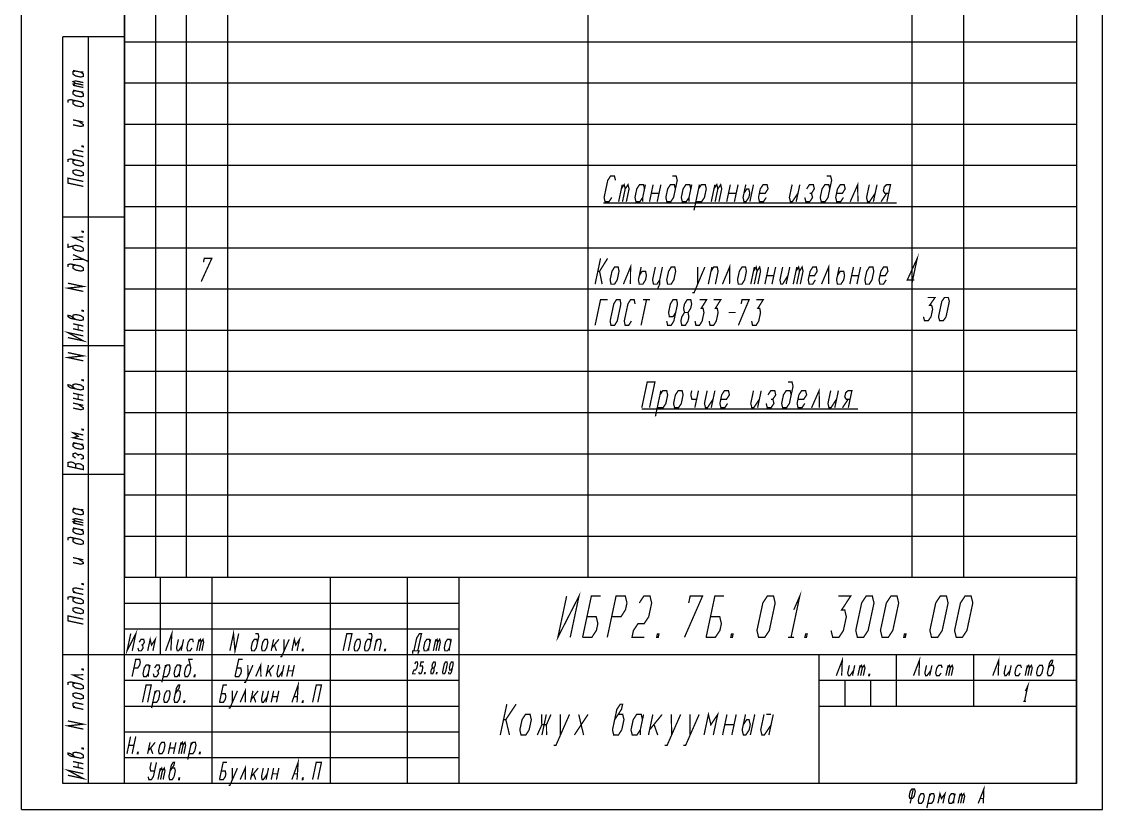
# Model space of a CAD drawing. Header units: millimetres. Extents: x 0 to 210, y 0 to 297.
# Drawn here: x 0 to 210, y 0 to 153 of the extents above; entities that cross this region are included whole.
import ezdxf

# ---------------------------------------------------------------- set-up
doc = ezdxf.new("R2010")
doc.units = ezdxf.units.MM
doc.header["$LTSCALE"] = 19.36
doc.layers.get('0').update_dxf_attribs({"linetype": 'CONTINUOUS'})

msp = doc.modelspace()

# ---------------------------------------------------------------- linework, layer by layer
at = {"color": 7, "linetype": 'CONTINUOUS'}
for p, q in [((0, 0), (0, 297)), ((210, 0), (210, 297)), ((20, 292), (20, 61)), ((20, 5), (20, 292)), ((26, 292), (26, 61)), ((32, 292), (32, 61)), ((40, 292), (40, 61)), ((110, 292), (110, 61)), ((173, 292), (173, 61)), ((183, 292), (183, 61)), ((205, 292), (205, 61)), ((205, 292), (205, 5)), ((20, 277), (20, 45)), ((26, 277), (26, 45)), ((32, 277), (32, 45)), ((40, 277), (40, 45)), ((110, 277), (110, 45)), ((173, 277), (173, 45)), ((183, 277), (183, 45)), ((205, 277), (205, 45)), ((20, 150), (8, 150)), ((8, 5), (8, 150)), ((13, 5), (13, 150)), ((20, 5), (20, 150)), ((205, 149), (20, 149)), ((205, 149), (20, 149)), ((205, 141), (20, 141)), ((110, 141), (20, 141)), ((205, 141), (128, 141)), ((205, 133), (20, 133)), ((205, 133), (20, 133)), ((205, 125), (20, 125)), ((205, 125), (20, 125)), ((205, 117), (20, 117)), ((205, 117), (20, 117)), ((20, 115), (8, 115)), ((205, 109), (20, 109)), ((205, 109), (20, 109)), ((205, 101), (20, 101)), ((205, 101), (20, 101)), ((205, 93), (20, 93)), ((205, 93), (20, 93)), ((20, 90), (8, 90)), ((205, 85), (20, 85)), ((205, 85), (20, 85)), ((205, 77), (20, 77)), ((205, 77), (20, 77)), ((205, 69), (20, 69)), ((205, 69), (20, 69)), ((20, 65), (8, 65)), ((205, 61), (20, 61)), ((205, 61), (20, 61)), ((205, 53), (20, 53)), ((205, 45), (20, 45)), ((20, 5), (20, 45)), ((205, 45), (20, 45)), ((27, 30), (27, 45)), ((37, 5), (37, 45)), ((60, 5), (60, 45)), ((75, 5), (75, 45)), ((85, 5), (85, 45)), ((205, 5), (205, 45)), ((85, 40), (20, 40)), ((85, 35), (20, 35)), ((20, 30), (8, 30)), ((205, 30), (20, 30)), ((155, 5), (155, 30)), ((170, 20), (170, 30)), ((185, 20), (185, 30)), ((85, 25), (20, 25)), ((205, 25), (155, 25)), ((160, 20), (160, 25)), ((165, 20), (165, 25)), ((85, 20), (20, 20)), ((205, 20), (155, 20)), ((85, 15), (20, 15)), ((85, 10), (20, 10)), ((20, 5), (8, 5)), ((205, 5), (20, 5)), ((0, 0), (210, 0))]:
    msp.add_line(p, q, dxfattribs=at)
at = {"color": 2, "linetype": 'CONTINUOUS', "const_width": 0.25}
for points in [[(9.99, 143.49), (11.49, 143.17), (11.99, 143.18)], [(10.49, 143.38), (9.99, 143.25), (9.99, 142.77), (10.49, 142.42), (11.49, 142.21), (11.99, 142.34), (11.99, 142.82), (11.49, 143.17)], [(10.49, 140.98), (9.99, 141.33), (10.49, 141.46), (11.99, 141.14)], [(10.49, 140.5), (9.99, 140.85), (10.49, 140.98), (11.99, 140.66)], [(11.99, 140.18), (9.99, 140.61)], [(9.99, 139.65), (11.49, 139.33), (11.99, 139.34)], [(10.49, 139.54), (9.99, 139.41), (9.99, 138.93), (10.49, 138.58), (11.49, 138.37), (11.99, 138.5), (11.99, 138.98), (11.49, 139.33)], [(10.49, 137.62), (9.99, 137.49), (9.99, 137.01), (10.49, 136.66), (11.49, 136.45), (11.99, 136.58), (11.99, 137.06), (11.49, 137.41), (9.49, 137.83), (8.99, 137.7), (8.99, 137.22)], [(9.99, 133.89), (11.99, 133.46)], [(9.99, 132.93), (11.49, 132.61), (11.99, 132.74), (11.99, 132.98), (10.99, 133.67)], [(10.49, 127.06), (9.99, 127.41), (9.99, 127.89), (10.49, 128.02), (11.99, 127.7)], [(11.99, 128.78), (11.99, 128.66), (11.74, 128.71), (11.74, 128.83), (11.99, 128.78)], [(10.49, 126.1), (9.99, 125.97), (9.99, 125.49), (10.49, 125.14), (11.49, 124.93), (11.99, 125.06), (11.99, 125.54), (11.49, 125.89), (9.49, 126.31), (8.99, 126.18), (8.99, 125.7)], [(11.99, 126.74), (9.99, 127.17)], [(11.49, 123.01), (11.99, 123.14), (11.99, 123.62), (11.49, 123.97), (10.49, 124.18), (9.99, 124.05), (9.99, 123.57), (10.49, 123.22), (11.49, 123.01)], [(11.99, 120.98), (8.99, 121.62), (8.99, 122.58), (11.99, 121.94)], [(115.39, 122.15), (115.19, 122.99), (114.44, 122.99), (113.89, 122.15), (113.18, 118.82), (113.37, 117.99), (114.12, 117.99), (114.68, 118.82)], [(127.03, 120.49), (126.83, 121.32), (126.08, 121.32), (125.53, 120.49), (125.18, 118.82), (125.38, 117.99), (126.13, 117.99), (126.68, 118.82), (127.39, 122.15), (127.19, 122.99), (126.44, 122.99)], [(157.03, 120.49), (156.83, 121.32), (156.08, 121.32), (155.53, 120.49), (155.18, 118.82), (155.37, 117.99), (156.12, 117.99), (156.68, 118.82), (157.39, 122.15), (157.19, 122.99), (156.44, 122.99)], [(161, 117.99), (162.46, 121.32), (162.5, 117.99)], [(116, 117.99), (116.71, 121.32)], [(116.53, 120.49), (117.08, 121.32), (117.28, 120.49), (116.75, 117.99)], [(117.28, 120.49), (117.83, 121.32), (118.03, 120.49), (117.5, 117.99)], [(121.03, 120.49), (120.83, 121.32), (120.08, 121.32), (119.53, 120.49), (119.18, 118.82), (119.38, 117.99), (120.12, 117.99), (120.68, 118.82)], [(121.21, 121.32), (120.68, 118.82), (120.69, 117.99)], [(122, 117.99), (122.71, 121.32)], [(122.35, 119.65), (123.85, 119.65)], [(124.21, 121.32), (123.5, 117.99)], [(130.03, 120.49), (129.83, 121.32), (129.08, 121.32), (128.53, 120.49), (128.18, 118.82), (128.38, 117.99), (129.12, 117.99), (129.68, 118.82)], [(130.21, 121.32), (129.68, 118.82), (129.69, 117.99)], [(130.65, 116.32), (131.71, 121.32)], [(131, 117.99), (132.12, 117.99), (132.68, 118.82), (133.03, 120.49), (132.83, 121.32), (132.08, 121.32), (131.53, 120.49)], [(134, 117.99), (134.71, 121.32)], [(134.53, 120.49), (135.08, 121.32), (135.28, 120.49), (134.75, 117.99)], [(135.28, 120.49), (135.83, 121.32), (136.03, 120.49), (135.5, 117.99)], [(137, 117.99), (137.71, 121.32)], [(137.35, 119.65), (138.85, 119.65)], [(139.21, 121.32), (138.5, 117.99)], [(140.71, 121.32), (140.18, 118.82), (140.37, 117.99), (140.75, 117.99), (141.3, 118.82), (141.48, 119.65), (141.28, 120.49), (140.91, 120.49), (140.35, 119.65)], [(142.21, 121.32), (141.5, 117.99)], [(143.35, 119.65), (144.48, 119.65), (145.03, 120.49), (144.83, 121.32), (144.08, 121.32), (143.53, 120.49), (143.18, 118.82), (143.38, 117.99), (144.13, 117.99), (144.68, 118.82)], [(149.71, 121.32), (149.18, 118.82), (149.38, 117.99), (149.75, 117.99), (150.85, 119.65)], [(151.21, 121.32), (150.5, 117.99)], [(152.18, 118.82), (152.38, 117.99), (153.12, 117.99), (153.68, 118.82), (153.48, 119.65), (154.03, 120.49), (153.83, 121.32), (153.08, 121.32), (152.53, 120.49)], [(153.1, 119.65), (153.48, 119.65)], [(158.35, 119.65), (159.48, 119.65), (160.03, 120.49), (159.83, 121.32), (159.08, 121.32), (158.53, 120.49), (158.18, 118.82), (158.38, 117.99), (159.13, 117.99), (159.68, 118.82)], [(164.71, 121.32), (164.18, 118.82), (164.37, 117.99), (164.75, 117.99), (165.85, 119.65)], [(166.21, 121.32), (165.5, 117.99)], [(167, 117.99), (168.1, 119.65)], [(168.13, 117.99), (168.83, 121.32), (168.08, 121.32), (167.62, 120.9), (167.44, 120.07), (167.73, 119.65), (168.48, 119.65)], [(113, 117.76), (170, 117.76)], [(11.99, 112.22), (11.99, 112.1), (11.74, 112.15), (11.74, 112.27), (11.99, 112.22)], [(9.99, 109.41), (9.99, 108.93), (10.49, 108.58), (11.49, 108.37), (11.99, 108.5), (11.99, 108.98), (11.49, 109.33), (10.49, 109.54), (8.99, 109.14), (8.99, 109.86)], [(11.99, 110.18), (9.99, 111.09), (11.99, 111.14)], [(12.99, 106.13), (12.99, 106.37), (9.99, 107.73)], [(34.9, 102.5), (36.96, 107), (35.49, 107), (35.33, 106.25)], [(111.43, 101.99), (112.49, 106.99)], [(111.96, 104.49), (112.3, 104.49), (113.86, 106.99)], [(172.96, 101.99), (174.02, 106.99), (172.1, 102.82), (173.48, 102.82)], [(10.49, 105.7), (9.99, 105.57), (9.99, 105.09), (10.49, 104.74), (11.49, 104.53), (11.99, 104.66), (11.99, 105.14), (11.49, 105.49), (9.49, 105.91), (8.99, 105.78), (8.99, 105.3)], [(9.99, 106.77), (11.99, 106.82)], [(114.35, 102.82), (114.52, 101.99), (115.21, 101.99), (115.73, 102.82), (116.08, 104.49), (115.91, 105.32), (115.23, 105.32), (114.71, 104.49), (114.35, 102.82)], [(116.93, 101.99), (118.32, 105.32), (118.3, 101.99)], [(120.38, 105.32), (119.85, 102.82), (120.02, 101.99), (120.71, 101.99), (121.23, 102.82), (121.4, 103.65), (121.24, 104.49), (120.55, 104.49), (120.03, 103.65)], [(123.13, 105.32), (122.6, 102.82), (122.77, 101.99), (123.46, 101.99), (123.98, 102.82), (123.97, 101.99), (123.62, 101.15)], [(124.51, 105.32), (123.98, 102.82)], [(125.35, 102.82), (125.52, 101.99), (126.21, 101.99), (126.73, 102.82), (127.08, 104.49), (126.91, 105.32), (126.23, 105.32), (125.71, 104.49), (125.35, 102.82)], [(130.32, 100.32), (130.66, 100.32), (132.76, 105.32)], [(131.38, 105.32), (131.36, 101.99)], [(133.43, 101.99), (134.13, 105.32)], [(133.96, 104.49), (134.48, 105.32), (135.16, 105.32), (135.33, 104.49), (134.8, 101.99)], [(136.18, 101.99), (137.57, 105.32), (137.55, 101.99)], [(139.1, 102.82), (139.27, 101.99), (139.96, 101.99), (140.48, 102.82), (140.83, 104.49), (140.66, 105.32), (139.98, 105.32), (139.46, 104.49), (139.1, 102.82)], [(141.68, 101.99), (142.38, 105.32)], [(142.21, 104.49), (142.73, 105.32), (142.89, 104.49), (142.36, 101.99)], [(142.89, 104.49), (143.41, 105.32), (143.58, 104.49), (143.05, 101.99)], [(144.43, 101.99), (145.13, 105.32)], [(146.51, 105.32), (145.8, 101.99)], [(147.88, 105.32), (147.35, 102.82), (147.52, 101.99), (147.86, 101.99), (148.9, 103.65)], [(149.26, 105.32), (148.55, 101.99)], [(149.93, 101.99), (150.63, 105.32)], [(150.46, 104.49), (150.98, 105.32), (151.14, 104.49), (150.61, 101.99)], [(151.14, 104.49), (151.66, 105.32), (151.83, 104.49), (151.3, 101.99)], [(153.03, 103.65), (154.06, 103.65), (154.58, 104.49), (154.41, 105.32), (153.73, 105.32), (153.21, 104.49), (152.85, 102.82), (153.02, 101.99), (153.71, 101.99), (154.23, 102.82)], [(155.43, 101.99), (156.82, 105.32), (156.8, 101.99)], [(158.88, 105.32), (158.35, 102.82), (158.52, 101.99), (159.21, 101.99), (159.73, 102.82), (159.9, 103.65), (159.74, 104.49), (159.05, 104.49), (158.53, 103.65)], [(160.93, 101.99), (161.63, 105.32)], [(163.01, 105.32), (162.3, 101.99)], [(163.85, 102.82), (164.02, 101.99), (164.71, 101.99), (165.23, 102.82), (165.58, 104.49), (165.41, 105.32), (164.73, 105.32), (164.21, 104.49), (163.85, 102.82)], [(166.78, 103.65), (167.81, 103.65), (168.33, 104.49), (168.16, 105.32), (167.48, 105.32), (166.96, 104.49), (166.6, 102.82), (166.77, 101.99), (167.46, 101.99), (167.98, 102.82)], [(112.8, 101.99), (112.3, 104.49)], [(144.78, 103.65), (146.15, 103.65)], [(161.28, 103.65), (162.65, 103.65)], [(11.99, 100.58), (8.99, 101.22), (11.99, 101.54), (8.99, 102.18)], [(111.43, 93.99), (112.49, 98.99), (113.86, 98.99)], [(114.52, 93.99), (114.35, 94.82), (115.06, 98.15), (115.58, 98.99), (116.27, 98.99), (116.44, 98.15), (115.73, 94.82), (115.21, 93.99), (114.52, 93.99)], [(119.19, 98.15), (119.02, 98.99), (118.33, 98.99), (117.81, 98.15), (117.1, 94.82), (117.27, 93.99), (117.96, 93.99), (118.48, 94.82)], [(121.43, 98.99), (120.36, 93.99)], [(120.74, 98.99), (122.11, 98.99)], [(125.35, 94.82), (125.52, 93.99), (126.21, 93.99), (126.73, 94.82), (127.44, 98.15), (127.27, 98.99), (126.58, 98.99), (126.06, 98.15), (125.71, 96.49), (125.87, 95.65), (126.56, 95.65), (127.08, 96.49)], [(129.49, 96.49), (130.01, 97.32), (130.19, 98.15), (130.02, 98.99), (129.33, 98.99), (128.81, 98.15), (128.63, 97.32), (128.8, 96.49)], [(131.74, 98.99), (133.11, 98.99), (132.07, 97.32), (132.41, 97.32), (132.58, 96.49), (132.23, 94.82), (131.71, 93.99), (131.02, 93.99), (130.85, 94.82)], [(134.49, 98.99), (135.86, 98.99), (134.82, 97.32), (135.16, 97.32), (135.33, 96.49), (134.98, 94.82), (134.46, 93.99), (133.77, 93.99), (133.6, 94.82)], [(139.27, 93.99), (141.36, 98.99), (139.99, 98.99), (139.81, 98.15)], [(142.74, 98.99), (144.11, 98.99), (143.07, 97.32), (143.41, 97.32), (143.58, 96.49), (143.23, 94.82), (142.71, 93.99), (142.02, 93.99), (141.85, 94.82)], [(176.03, 99.4), (177.49, 99.4), (176.44, 97.9), (176.81, 97.9), (177.02, 97.15), (176.7, 95.65), (176.17, 94.9), (175.44, 94.9), (175.23, 95.65)], [(178.37, 94.9), (178.16, 95.65), (178.8, 98.65), (179.32, 99.4), (180.05, 99.4), (180.26, 98.65), (179.62, 95.65), (179.1, 94.9), (178.37, 94.9)], [(11.99, 96.86), (11.99, 96.74), (11.74, 96.79), (11.74, 96.91), (11.99, 96.86)], [(128.27, 93.99), (128.96, 93.99), (129.48, 94.82), (129.65, 95.65), (129.49, 96.49), (128.8, 96.49), (128.28, 95.65), (128.1, 94.82), (128.27, 93.99)], [(137.39, 96.49), (138.77, 96.49)], [(10.49, 95.14), (9.49, 95.83), (8.99, 95.94), (8.99, 95.7), (9.49, 95.35), (11.49, 94.93), (11.99, 95.06), (11.99, 95.54), (11.49, 95.89), (10.49, 96.1), (9.99, 95.97), (9.99, 95.49)], [(8.99, 91.62), (11.99, 90.98), (8.99, 92.58), (11.99, 91.94)], [(9.99, 94.29), (11.99, 93.86)], [(11.99, 92.9), (9.99, 93.33)], [(10.99, 93.11), (10.99, 94.07)], [(11.99, 87.1), (8.99, 87.74), (11.99, 88.06), (8.99, 88.7)], [(10.49, 81.66), (9.49, 82.35), (8.99, 82.46), (8.99, 82.22), (9.49, 81.87), (11.49, 81.45), (11.99, 81.58), (11.99, 82.06), (11.49, 82.41), (10.49, 82.62), (9.99, 82.49), (9.99, 82.01)], [(11.99, 83.38), (11.99, 83.26), (11.74, 83.31), (11.74, 83.43), (11.99, 83.38)], [(120.5, 77.99), (121.56, 82.99), (123.06, 82.99), (122, 77.99)], [(149.53, 80.49), (149.33, 81.32), (148.58, 81.32), (148.03, 80.49), (147.68, 78.82), (147.87, 77.99), (148.62, 77.99), (149.18, 78.82), (149.89, 82.15), (149.69, 82.99), (148.94, 82.99)], [(153.5, 77.99), (154.96, 81.32), (155, 77.99)], [(9.99, 80.81), (11.99, 80.38)], [(11.99, 79.42), (9.99, 79.85)], [(10.99, 79.63), (10.99, 80.59)], [(123.15, 76.32), (124.21, 81.32)], [(123.5, 77.99), (124.63, 77.99), (125.18, 78.82), (125.53, 80.49), (125.33, 81.32), (124.58, 81.32), (124.03, 80.49)], [(126.68, 78.82), (126.88, 77.99), (127.63, 77.99), (128.18, 78.82), (128.53, 80.49), (128.33, 81.32), (127.58, 81.32), (127.03, 80.49), (126.68, 78.82)], [(130.21, 81.32), (130.03, 80.49), (130.23, 79.65), (131.17, 79.65)], [(131.52, 81.32), (130.81, 77.99)], [(133.21, 81.32), (132.68, 78.82), (132.88, 77.99), (133.25, 77.99), (134.35, 79.65)], [(134.71, 81.32), (134, 77.99)], [(135.85, 79.65), (136.98, 79.65), (137.53, 80.49), (137.33, 81.32), (136.58, 81.32), (136.03, 80.49), (135.68, 78.82), (135.88, 77.99), (136.62, 77.99), (137.18, 78.82)], [(142.21, 81.32), (141.68, 78.82), (141.88, 77.99), (142.25, 77.99), (143.35, 79.65)], [(143.71, 81.32), (143, 77.99)], [(144.68, 78.82), (144.88, 77.99), (145.62, 77.99), (146.18, 78.82), (145.98, 79.65), (146.53, 80.49), (146.33, 81.32), (145.58, 81.32), (145.03, 80.49)], [(150.85, 79.65), (151.98, 79.65), (152.53, 80.49), (152.33, 81.32), (151.58, 81.32), (151.03, 80.49), (150.68, 78.82), (150.88, 77.99), (151.63, 77.99), (152.18, 78.82)], [(157.21, 81.32), (156.68, 78.82), (156.87, 77.99), (157.25, 77.99), (158.35, 79.65)], [(158.71, 81.32), (158, 77.99)], [(160.63, 77.99), (161.33, 81.32), (160.58, 81.32), (160.12, 80.9), (159.94, 80.07), (160.23, 79.65), (160.98, 79.65)], [(9.99, 78.89), (11.99, 78.46)], [(9.99, 77.93), (11.49, 77.61), (11.99, 77.74), (11.99, 77.98), (10.99, 78.67)], [(120.5, 77.76), (162.5, 77.76)], [(145.6, 79.65), (145.98, 79.65)], [(159.5, 77.99), (160.6, 79.65)], [(11.99, 73.78), (11.99, 73.66), (11.74, 73.71), (11.74, 73.83), (11.99, 73.78)], [(11.99, 71.74), (9.99, 72.17), (10.99, 72.43), (9.99, 73.13), (11.99, 72.7)], [(9.99, 71.21), (11.49, 70.89), (11.99, 70.9)], [(10.49, 71.1), (9.99, 70.97), (9.99, 70.49), (10.49, 70.14), (11.49, 69.93), (11.99, 70.06), (11.99, 70.54), (11.49, 70.89)], [(11.49, 68.01), (11.99, 68.14), (11.99, 68.62), (11.49, 68.97), (10.99, 68.83), (10.49, 69.18), (9.99, 69.05), (9.99, 68.57), (10.49, 68.22)], [(11.99, 65.98), (11.99, 66.7), (11.49, 67.05), (10.99, 67.15), (10.49, 67.02), (9.99, 67.37), (9.49, 67.47), (8.99, 67.34), (8.99, 66.62), (11.99, 65.98)], [(10.99, 68.59), (10.99, 68.83)], [(10.49, 66.3), (10.49, 67.02)], [(9.99, 58.49), (11.49, 58.17), (11.99, 58.18)], [(10.49, 58.38), (9.99, 58.25), (9.99, 57.77), (10.49, 57.42), (11.49, 57.21), (11.99, 57.34), (11.99, 57.82), (11.49, 58.17)], [(10.49, 55.98), (9.99, 56.33), (10.49, 56.46), (11.99, 56.14)], [(10.49, 55.5), (9.99, 55.85), (10.49, 55.98), (11.99, 55.66)], [(11.99, 55.18), (9.99, 55.61)], [(9.99, 54.65), (11.49, 54.33), (11.99, 54.34)], [(10.49, 54.54), (9.99, 54.41), (9.99, 53.93), (10.49, 53.58), (11.49, 53.37), (11.99, 53.5), (11.99, 53.98), (11.49, 54.33)], [(10.49, 52.62), (9.99, 52.49), (9.99, 52.01), (10.49, 51.66), (11.49, 51.45), (11.99, 51.58), (11.99, 52.06), (11.49, 52.41), (9.49, 52.83), (8.99, 52.7), (8.99, 52.22)], [(9.99, 48.89), (11.99, 48.46)], [(9.99, 47.93), (11.49, 47.61), (11.99, 47.74), (11.99, 47.98), (10.99, 48.67)], [(10.49, 42.06), (9.99, 42.41), (9.99, 42.89), (10.49, 43.02), (11.99, 42.7)], [(11.99, 41.74), (9.99, 42.17)], [(11.99, 43.78), (11.99, 43.66), (11.74, 43.71), (11.74, 43.83), (11.99, 43.78)], [(105.9, 41.41), (104.2, 33.41), (108.3, 41.41), (106.6, 33.41)], [(150.03, 38.74), (151.2, 41.41), (149.5, 33.41)], [(10.49, 41.1), (9.99, 40.97), (9.99, 40.49), (10.49, 40.14), (11.49, 39.93), (11.99, 40.06), (11.99, 40.54), (11.49, 40.89), (9.49, 41.31), (8.99, 41.18), (8.99, 40.7)], [(109, 33.41), (110.7, 41.41), (112.5, 41.41)], [(113.8, 33.41), (115.5, 41.41), (117.3, 41.41), (117.62, 40.08), (117.33, 38.74), (116.45, 37.41), (114.65, 37.41)], [(120.02, 40.08), (120.9, 41.41), (122.1, 41.41), (122.42, 40.08), (121.85, 37.41), (120.97, 36.08), (119.77, 36.08), (118.88, 34.74), (118.6, 33.41), (121, 33.41)], [(128.8, 33.41), (132.3, 41.41), (129.9, 41.41), (129.62, 40.08)], [(133, 33.41), (134.7, 41.41), (136.5, 41.41)], [(143.2, 33.41), (142.88, 34.74), (144.02, 40.08), (144.9, 41.41), (146.1, 41.41), (146.42, 40.08), (145.28, 34.74), (144.4, 33.41), (143.2, 33.41)], [(158.7, 41.41), (161.1, 41.41), (159.33, 38.74), (159.93, 38.74), (160.25, 37.41), (159.68, 34.74), (158.8, 33.41), (157.6, 33.41), (157.28, 34.74)], [(162.4, 33.41), (162.08, 34.74), (163.22, 40.08), (164.1, 41.41), (165.3, 41.41), (165.62, 40.08), (164.48, 34.74), (163.6, 33.41), (162.4, 33.41)], [(167.2, 33.41), (166.88, 34.74), (168.02, 40.08), (168.9, 41.41), (170.1, 41.41), (170.42, 40.08), (169.28, 34.74), (168.4, 33.41), (167.2, 33.41)], [(176.8, 33.41), (176.48, 34.74), (177.62, 40.08), (178.5, 41.41), (179.7, 41.41), (180.02, 40.08), (178.88, 34.74), (178, 33.41), (176.8, 33.41)], [(181.6, 33.41), (181.28, 34.74), (182.42, 40.08), (183.3, 41.41), (184.5, 41.41), (184.82, 40.08), (183.68, 34.74), (182.8, 33.41), (181.6, 33.41)], [(11.49, 38.01), (11.99, 38.14), (11.99, 38.62), (11.49, 38.97), (10.49, 39.18), (9.99, 39.05), (9.99, 38.57), (10.49, 38.22), (11.49, 38.01)], [(11.99, 35.98), (8.99, 36.62), (8.99, 37.58), (11.99, 36.94)], [(109, 33.41), (110.8, 33.41), (111.68, 34.74), (111.97, 36.08), (111.65, 37.41), (109.85, 37.41)], [(133, 33.41), (134.8, 33.41), (135.68, 34.74), (135.97, 36.08), (135.65, 37.41), (133.85, 37.41)], [(21.2, 34.14), (20.49, 30.79), (22.2, 34.14), (21.49, 30.79)], [(24.5, 30.79), (24.98, 33.02), (25.24, 31.9), (25.98, 33.02), (25.51, 30.79)], [(27.98, 30.79), (29.19, 34.14), (28.99, 30.79)], [(40.46, 30.79), (41.17, 34.14), (41.46, 30.79), (42.18, 34.14)], [(45.84, 32.46), (45.71, 33.02), (45.21, 33.02), (44.84, 32.46), (44.6, 31.35), (44.73, 30.79), (45.23, 30.79), (45.6, 31.35), (46.08, 33.58), (45.95, 34.14), (45.44, 34.14)], [(52.52, 30.79), (52.99, 33.02), (53.26, 31.9), (54, 33.02), (53.52, 30.79)], [(62.47, 30.79), (63.19, 34.14), (64.19, 34.14), (63.48, 30.79)], [(67.86, 32.46), (67.72, 33.02), (67.22, 33.02), (66.85, 32.46), (66.61, 31.35), (66.75, 30.79), (67.25, 30.79), (67.62, 31.35), (68.09, 33.58), (67.96, 34.14), (67.46, 34.14)], [(76.23, 30.79), (76.77, 33.3), (77.32, 34.14), (77.7, 34.14), (76.98, 30.79)], [(123.7, 33.41), (123.4, 33.41), (123.54, 34.08), (123.84, 34.08), (123.7, 33.41)], [(138.1, 33.41), (137.8, 33.41), (137.94, 34.08), (138.24, 34.08), (138.1, 33.41)], [(152.5, 33.41), (152.2, 33.41), (152.34, 34.08), (152.64, 34.08), (152.5, 33.41)], [(171.7, 33.41), (171.4, 33.41), (171.54, 34.08), (171.84, 34.08), (171.7, 33.41)], [(22.61, 31.35), (22.75, 30.79), (23.25, 30.79), (23.62, 31.35), (23.49, 31.9), (23.86, 32.46), (23.72, 33.02), (23.22, 33.02), (22.85, 32.46)], [(23.23, 31.9), (23.49, 31.9)], [(30.46, 33.02), (30.11, 31.35), (30.24, 30.79), (30.49, 30.79), (31.23, 31.9)], [(31.47, 33.02), (30.99, 30.79)], [(33.36, 32.46), (33.23, 33.02), (32.73, 33.02), (32.36, 32.46), (32.12, 31.35), (32.25, 30.79), (32.75, 30.79), (33.12, 31.35)], [(34.01, 30.79), (34.48, 33.02)], [(34.37, 32.46), (34.74, 33.02), (34.87, 32.46), (34.51, 30.79)], [(34.87, 32.46), (35.24, 33.02), (35.37, 32.46), (35.02, 30.79)], [(46.61, 31.35), (46.74, 30.79), (47.24, 30.79), (47.61, 31.35), (47.85, 32.46), (47.72, 33.02), (47.22, 33.02), (46.85, 32.46), (46.61, 31.35)], [(48.97, 33.02), (48.5, 30.79)], [(48.62, 31.35), (49.98, 33.02)], [(49.11, 31.9), (49.51, 30.79)], [(50.27, 29.67), (50.52, 29.67), (51.99, 33.02)], [(50.98, 33.02), (51.01, 30.79)], [(64.6, 31.35), (64.74, 30.79), (65.24, 30.79), (65.61, 31.35), (65.85, 32.46), (65.71, 33.02), (65.21, 33.02), (64.84, 32.46), (64.6, 31.35)], [(68.5, 30.79), (68.98, 33.02)], [(68.86, 32.46), (69.23, 33.02), (69.73, 33.02), (69.87, 32.46), (69.51, 30.79)], [(79.35, 32.46), (79.22, 33.02), (78.72, 33.02), (78.35, 32.46), (78.11, 31.35), (78.24, 30.79), (78.74, 30.79), (79.11, 31.35)], [(79.47, 33.02), (79.11, 31.35), (79.12, 30.79)], [(80, 30.79), (80.47, 33.02)], [(80.36, 32.46), (80.73, 33.02), (80.86, 32.46), (80.5, 30.79)], [(80.86, 32.46), (81.23, 33.02), (81.36, 32.46), (81.01, 30.79)], [(83.37, 32.46), (83.24, 33.02), (82.74, 33.02), (82.37, 32.46), (82.13, 31.35), (82.26, 30.79), (82.76, 30.79), (83.13, 31.35)], [(83.49, 33.02), (83.13, 31.35), (83.14, 30.79)], [(148.9, 33.41), (150.1, 33.41)], [(54.66, 30.79), (54.53, 30.79), (54.59, 31.07), (54.71, 31.07), (54.66, 30.79)], [(70.64, 30.79), (70.52, 30.79), (70.57, 31.07), (70.7, 31.07), (70.64, 30.79)], [(75.99, 30.23), (75.98, 30.79), (77.24, 30.79), (76.99, 30.23)], [(158.3, 25.97), (159.46, 28.97), (159.35, 25.97)], [(173.3, 25.97), (174.46, 28.97), (174.35, 25.97)], [(188.7, 25.97), (189.86, 28.97), (189.75, 25.97)], [(11.99, 27.22), (11.99, 27.1), (11.74, 27.15), (11.74, 27.27), (11.99, 27.22)], [(21.47, 25.79), (22.18, 29.14), (22.93, 29.14), (23.06, 28.58), (22.94, 28.02), (22.57, 27.46), (21.82, 27.46)], [(24.84, 27.46), (24.7, 28.02), (24.2, 28.02), (23.83, 27.46), (23.59, 26.35), (23.73, 25.79), (24.23, 25.79), (24.6, 26.35)], [(24.95, 28.02), (24.6, 26.35), (24.61, 25.79)], [(25.6, 26.35), (25.74, 25.79), (26.24, 25.79), (26.61, 26.35), (26.48, 26.9), (26.85, 27.46), (26.71, 28.02), (26.21, 28.02), (25.84, 27.46)], [(27.26, 24.67), (27.97, 28.02)], [(27.49, 25.79), (28.25, 25.79), (28.62, 26.35), (28.86, 27.46), (28.72, 28.02), (28.22, 28.02), (27.85, 27.46)], [(30.87, 27.46), (30.73, 28.02), (30.23, 28.02), (29.86, 27.46), (29.62, 26.35), (29.76, 25.79), (30.26, 25.79), (30.63, 26.35)], [(30.98, 28.02), (30.63, 26.35), (30.64, 25.79)], [(32.74, 28.02), (32.24, 28.02), (31.87, 27.46), (31.63, 26.35), (31.77, 25.79), (32.27, 25.79), (32.64, 26.35), (32.88, 27.46), (32.48, 29.14), (33.23, 29.14)], [(41.46, 25.79), (42.18, 29.14), (42.93, 29.14)], [(41.46, 25.79), (42.22, 25.79), (42.59, 26.35), (42.71, 26.9), (42.57, 27.46), (41.82, 27.46)], [(43.24, 24.67), (43.49, 24.67), (44.95, 28.02)], [(43.95, 28.02), (43.98, 25.79)], [(45.49, 25.79), (46.46, 28.02), (46.49, 25.79)], [(47.97, 28.02), (47.49, 25.79)], [(47.61, 26.35), (48.97, 28.02)], [(49.98, 28.02), (49.62, 26.35), (49.76, 25.79), (50.01, 25.79), (50.75, 26.9)], [(50.98, 28.02), (50.51, 25.79)], [(51.52, 25.79), (51.99, 28.02)], [(52.99, 28.02), (52.52, 25.79)], [(76.38, 28.24), (76.61, 28.62), (76.9, 28.62), (76.96, 28.24), (76.79, 27.47), (76.57, 27.09), (76.28, 27.09), (76.06, 26.71), (75.97, 26.32), (76.55, 26.32)], [(77.21, 26.71), (77.27, 26.32), (77.56, 26.32), (77.78, 26.71), (77.94, 27.47), (77.88, 27.86), (77.45, 27.86), (77.61, 28.62), (78.19, 28.62)], [(79.57, 26.32), (79.86, 26.32), (80.08, 26.71), (80.16, 27.09), (80.1, 27.47), (79.81, 27.47), (79.59, 27.09), (79.51, 26.71), (79.57, 26.32)], [(80.1, 27.47), (80.33, 27.86), (80.41, 28.24), (80.35, 28.62), (80.06, 28.62), (79.83, 28.24), (79.75, 27.86), (79.81, 27.47)], [(81.87, 26.32), (81.81, 26.71), (82.13, 28.24), (82.36, 28.62), (82.65, 28.62), (82.71, 28.24), (82.38, 26.71), (82.16, 26.32), (81.87, 26.32)], [(82.96, 26.71), (83.02, 26.32), (83.31, 26.32), (83.53, 26.71), (83.86, 28.24), (83.8, 28.62), (83.51, 28.62), (83.28, 28.24), (83.12, 27.47), (83.18, 27.09), (83.47, 27.09), (83.69, 27.47)], [(160.83, 27.97), (160.51, 26.47), (160.66, 25.97), (160.93, 25.97), (161.66, 26.97)], [(161.88, 27.97), (161.45, 25.97)], [(162.5, 25.97), (162.93, 27.97)], [(162.82, 27.47), (163.19, 27.97), (163.34, 27.47), (163.03, 25.97)], [(163.34, 27.47), (163.71, 27.97), (163.87, 27.47), (163.55, 25.97)], [(175.83, 27.97), (175.51, 26.47), (175.66, 25.97), (175.92, 25.97), (176.66, 26.97)], [(176.88, 27.97), (176.45, 25.97)], [(178.87, 27.47), (178.71, 27.97), (178.19, 27.97), (177.82, 27.47), (177.61, 26.47), (177.76, 25.97), (178.29, 25.97), (178.66, 26.47)], [(179.6, 25.97), (180.03, 27.97)], [(179.92, 27.47), (180.29, 27.97), (180.44, 27.47), (180.12, 25.97)], [(180.44, 27.47), (180.81, 27.97), (180.97, 27.47), (180.65, 25.97)], [(191.23, 27.97), (190.91, 26.47), (191.06, 25.97), (191.32, 25.97), (192.06, 26.97)], [(192.28, 27.97), (191.85, 25.97)], [(194.27, 27.47), (194.11, 27.97), (193.59, 27.97), (193.22, 27.47), (193.01, 26.47), (193.16, 25.97), (193.69, 25.97), (194.06, 26.47)], [(195, 25.97), (195.43, 27.97)], [(195.32, 27.47), (195.69, 27.97), (195.84, 27.47), (195.52, 25.97)], [(195.84, 27.47), (196.21, 27.97), (196.37, 27.47), (196.05, 25.97)], [(197.21, 26.47), (197.36, 25.97), (197.89, 25.97), (198.26, 26.47), (198.47, 27.47), (198.31, 27.97), (197.79, 27.97), (197.42, 27.47), (197.21, 26.47)], [(199.52, 27.47), (200.26, 28.47), (200.36, 28.97), (200.1, 28.97), (199.73, 28.47), (199.31, 26.47), (199.46, 25.97), (199.99, 25.97), (200.36, 26.47), (200.57, 27.47), (200.41, 27.97), (199.89, 27.97)], [(11.99, 25.18), (9.99, 26.09), (11.99, 26.14)], [(26.22, 26.9), (26.48, 26.9)], [(33.65, 25.79), (33.52, 25.79), (33.58, 26.07), (33.71, 26.07), (33.65, 25.79)], [(48.11, 26.9), (48.5, 25.79)], [(51.75, 26.9), (52.76, 26.9)], [(78.35, 26.32), (78.27, 26.32), (78.32, 26.52), (78.39, 26.52), (78.35, 26.32)], [(80.65, 26.32), (80.58, 26.32), (80.62, 26.52), (80.69, 26.52), (80.65, 26.32)], [(164.73, 25.97), (164.6, 25.97), (164.65, 26.22), (164.78, 26.22), (164.73, 25.97)], [(10.49, 24.54), (9.99, 24.41), (9.99, 23.93), (10.49, 23.58), (11.49, 23.37), (11.99, 23.5), (11.99, 23.98), (11.49, 24.33), (9.49, 24.75), (8.99, 24.62), (8.99, 24.14)], [(23.48, 20.79), (24.19, 24.14), (25.19, 24.14), (24.48, 20.79)], [(25.25, 19.67), (25.96, 23.02)], [(25.48, 20.79), (26.24, 20.79), (26.61, 21.35), (26.85, 22.46), (26.71, 23.02), (26.21, 23.02), (25.84, 22.46)], [(27.61, 21.35), (27.75, 20.79), (28.25, 20.79), (28.62, 21.35), (28.86, 22.46), (28.72, 23.02), (28.22, 23.02), (27.85, 22.46), (27.61, 21.35)], [(29.86, 22.46), (30.6, 23.58), (30.72, 24.14), (30.47, 24.14), (30.1, 23.58), (29.62, 21.35), (29.76, 20.79), (30.26, 20.79), (30.63, 21.35), (30.87, 22.46), (30.73, 23.02), (30.23, 23.02)], [(38.45, 20.79), (39.16, 24.14), (39.92, 24.14)], [(40.22, 19.67), (40.47, 19.67), (41.94, 23.02)], [(40.93, 23.02), (40.96, 20.79)], [(42.47, 20.79), (43.45, 23.02), (43.48, 20.79)], [(44.95, 23.02), (44.48, 20.79)], [(44.6, 21.35), (45.96, 23.02)], [(46.96, 23.02), (46.61, 21.35), (46.74, 20.79), (46.99, 20.79), (47.73, 21.9)], [(47.97, 23.02), (47.49, 20.79)], [(48.5, 20.79), (48.97, 23.02)], [(49.98, 23.02), (49.51, 20.79)], [(52.52, 20.79), (53.73, 24.14), (53.52, 20.79)], [(56.54, 20.79), (57.25, 24.14), (58.26, 24.14), (57.55, 20.79)], [(195.03, 22.97), (195.51, 23.97), (194.87, 20.97)], [(11.49, 21.45), (11.99, 21.58), (11.99, 22.06), (11.49, 22.41), (10.49, 22.62), (9.99, 22.49), (9.99, 22.01), (10.49, 21.66), (11.49, 21.45)], [(31.64, 20.79), (31.52, 20.79), (31.57, 21.07), (31.7, 21.07), (31.64, 20.79)], [(38.45, 20.79), (39.2, 20.79), (39.57, 21.35), (39.69, 21.9), (39.56, 22.46), (38.81, 22.46)], [(45.09, 21.9), (45.49, 20.79)], [(48.74, 21.9), (49.74, 21.9)], [(53.01, 21.9), (53.51, 21.9)], [(54.66, 20.79), (54.53, 20.79), (54.59, 21.07), (54.71, 21.07), (54.66, 20.79)], [(194.61, 20.97), (195.13, 20.97)], [(10.49, 19.74), (9.99, 20.09), (9.99, 20.57), (10.49, 20.7), (11.99, 20.38)], [(11.99, 19.42), (9.99, 19.85)], [(93, 14.43), (94.28, 20.43)], [(93.64, 17.43), (94.09, 17.43), (96.08, 20.43)], [(115.24, 17.43), (116.56, 19.43), (116.78, 20.43), (116.33, 20.43), (115.66, 19.43), (114.81, 15.43), (115.05, 14.43), (115.95, 14.43), (116.61, 15.43), (117.04, 17.43), (116.8, 18.43), (115.9, 18.43)], [(132.6, 14.43), (133.45, 18.43), (133.93, 16.43), (135.25, 18.43), (134.4, 14.43)], [(11.99, 15.58), (8.99, 16.22), (11.99, 16.54), (8.99, 17.18)], [(94.8, 14.43), (94.09, 17.43)], [(96.81, 15.43), (97.05, 14.43), (97.95, 14.43), (98.61, 15.43), (99.04, 17.43), (98.8, 18.43), (97.9, 18.43), (97.24, 17.43), (96.81, 15.43)], [(100.2, 14.43), (101.08, 16.43), (101.05, 18.43)], [(101.95, 18.43), (101.1, 14.43)], [(102.85, 18.43), (101.98, 16.43), (102, 14.43)], [(103.37, 12.43), (103.82, 12.43), (106.45, 18.43)], [(104.65, 18.43), (104.7, 14.43)], [(107.4, 14.43), (110.05, 18.43)], [(108.25, 18.43), (109.2, 14.43)], [(120.64, 17.43), (120.4, 18.43), (119.5, 18.43), (118.84, 17.43), (118.41, 15.43), (118.65, 14.43), (119.55, 14.43), (120.21, 15.43)], [(120.85, 18.43), (120.21, 15.43), (120.23, 14.43)], [(122.65, 18.43), (121.8, 14.43)], [(122.01, 15.43), (124.45, 18.43)], [(124.97, 12.43), (125.42, 12.43), (128.05, 18.43)], [(126.25, 18.43), (126.3, 14.43)], [(128.57, 12.43), (129.02, 12.43), (131.65, 18.43)], [(129.85, 18.43), (129.9, 14.43)], [(136.2, 14.43), (137.05, 18.43)], [(138.85, 18.43), (138, 14.43)], [(140.65, 18.43), (140.01, 15.43), (140.25, 14.43), (140.7, 14.43), (141.36, 15.43), (141.58, 16.43), (141.34, 17.43), (140.89, 17.43), (140.23, 16.43)], [(142.45, 18.43), (141.6, 14.43)], [(144.25, 18.43), (143.61, 15.43), (143.85, 14.43), (144.3, 14.43), (145.63, 16.43)], [(144.7, 18.43), (145.6, 18.43)], [(146.05, 18.43), (145.2, 14.43)], [(101.08, 16.43), (101.98, 16.43)], [(122.9, 16.43), (123.6, 14.43)], [(136.63, 16.43), (138.43, 16.43)], [(20.46, 10.79), (21.17, 14.14)], [(22.18, 14.14), (21.47, 10.79)], [(24.95, 13.02), (24.48, 10.79)], [(24.6, 11.35), (25.96, 13.02)], [(26.61, 11.35), (26.74, 10.79), (27.24, 10.79), (27.61, 11.35), (27.85, 12.46), (27.72, 13.02), (27.22, 13.02), (26.85, 12.46), (26.61, 11.35)], [(28.5, 10.79), (28.97, 13.02)], [(29.98, 13.02), (29.51, 10.79)], [(30.51, 10.79), (30.98, 13.02)], [(30.87, 12.46), (31.24, 13.02), (31.37, 12.46), (31.01, 10.79)], [(31.37, 12.46), (31.74, 13.02), (31.87, 12.46), (31.52, 10.79)], [(32.28, 9.67), (32.99, 13.02)], [(32.52, 10.79), (33.27, 10.79), (33.64, 11.35), (33.88, 12.46), (33.75, 13.02), (33.25, 13.02), (32.88, 12.46)], [(10.49, 10.14), (9.49, 10.83), (8.99, 10.94), (8.99, 10.7), (9.49, 10.35), (11.49, 9.93), (11.99, 10.06), (11.99, 10.54), (11.49, 10.89), (10.49, 11.1), (9.99, 10.97), (9.99, 10.49)], [(11.99, 11.86), (11.99, 11.74), (11.74, 11.79), (11.74, 11.91), (11.99, 11.86)], [(20.82, 12.46), (21.82, 12.46)], [(22.6, 10.79), (22.47, 10.79), (22.53, 11.07), (22.65, 11.07), (22.6, 10.79)], [(25.09, 11.9), (25.48, 10.79)], [(28.74, 11.9), (29.74, 11.9)], [(34.66, 10.79), (34.53, 10.79), (34.59, 11.07), (34.71, 11.07), (34.66, 10.79)], [(9.99, 9.29), (11.99, 8.86)], [(11.99, 7.9), (9.99, 8.33)], [(10.99, 8.11), (10.99, 9.07)], [(24.6, 6.35), (24.73, 5.79), (25.23, 5.79), (25.6, 6.35), (26.2, 9.14)], [(25.19, 9.14), (24.95, 8.02), (25.09, 7.46), (25.84, 7.46)], [(28.86, 7.46), (29.6, 8.58), (29.71, 9.14), (29.46, 9.14), (29.09, 8.58), (28.62, 6.35), (28.75, 5.79), (29.25, 5.79), (29.62, 6.35), (29.86, 7.46), (29.73, 8.02), (29.23, 8.02)], [(38.45, 5.79), (39.16, 9.14), (39.92, 9.14)], [(42.47, 5.79), (43.45, 8.02), (43.48, 5.79)], [(52.52, 5.79), (53.73, 9.14), (53.52, 5.79)], [(56.54, 5.79), (57.25, 9.14), (58.26, 9.14), (57.55, 5.79)], [(8.99, 6.62), (11.99, 5.98), (8.99, 7.58), (11.99, 6.94)], [(26.49, 5.79), (26.96, 8.02)], [(26.85, 7.46), (27.22, 8.02), (27.35, 7.46), (26.99, 5.79)], [(27.35, 7.46), (27.72, 8.02), (27.85, 7.46), (27.49, 5.79)], [(38.45, 5.79), (39.2, 5.79), (39.57, 6.35), (39.69, 6.9), (39.56, 7.46), (38.81, 7.46)], [(40.22, 4.67), (40.47, 4.67), (41.94, 8.02)], [(40.93, 8.02), (40.96, 5.79)], [(44.95, 8.02), (44.48, 5.79)], [(44.6, 6.35), (45.96, 8.02)], [(45.09, 6.9), (45.49, 5.79)], [(46.96, 8.02), (46.61, 6.35), (46.74, 5.79), (46.99, 5.79), (47.73, 6.9)], [(47.97, 8.02), (47.49, 5.79)], [(48.5, 5.79), (48.97, 8.02)], [(48.74, 6.9), (49.74, 6.9)], [(49.98, 8.02), (49.51, 5.79)], [(53.01, 6.9), (53.51, 6.9)], [(30.64, 5.79), (30.51, 5.79), (30.57, 6.07), (30.69, 6.07), (30.64, 5.79)], [(54.66, 5.79), (54.53, 5.79), (54.59, 6.07), (54.71, 6.07), (54.66, 5.79)], [(185.88, 1.17), (186.97, 3.97), (186.86, 1.17)], [(173.25, 3.97), (173, 3.97), (172.66, 3.51), (172.46, 2.57), (172.6, 2.11), (173.09, 2.11), (173.44, 2.57), (173.64, 3.51), (173.49, 3.97), (173.25, 3.97), (172.65, 1.17)], [(174.22, 1.64), (174.36, 1.17), (174.86, 1.17), (175.2, 1.64), (175.4, 2.57), (175.25, 3.04), (174.76, 3.04), (174.42, 2.57), (174.22, 1.64)], [(175.88, 0.24), (176.48, 3.04)], [(176.08, 1.17), (176.82, 1.17), (177.16, 1.64), (177.36, 2.57), (177.21, 3.04), (176.72, 3.04), (176.38, 2.57)], [(178.04, 1.17), (178.44, 3.04), (178.73, 2.11), (179.42, 3.04), (179.02, 1.17)], [(181.28, 2.57), (181.13, 3.04), (180.64, 3.04), (180.3, 2.57), (180.1, 1.64), (180.25, 1.17), (180.74, 1.17), (181.08, 1.64)], [(181.38, 3.04), (181.08, 1.64), (181.1, 1.17)], [(181.96, 1.17), (182.36, 3.04)], [(182.26, 2.57), (182.6, 3.04), (182.75, 2.57), (182.45, 1.17)], [(182.75, 2.57), (183.09, 3.04), (183.24, 2.57), (182.94, 1.17)], [(186.32, 2.11), (186.81, 2.11)]]:
    msp.add_lwpolyline(points, dxfattribs=at)

doc.saveas('drawing.dxf')
